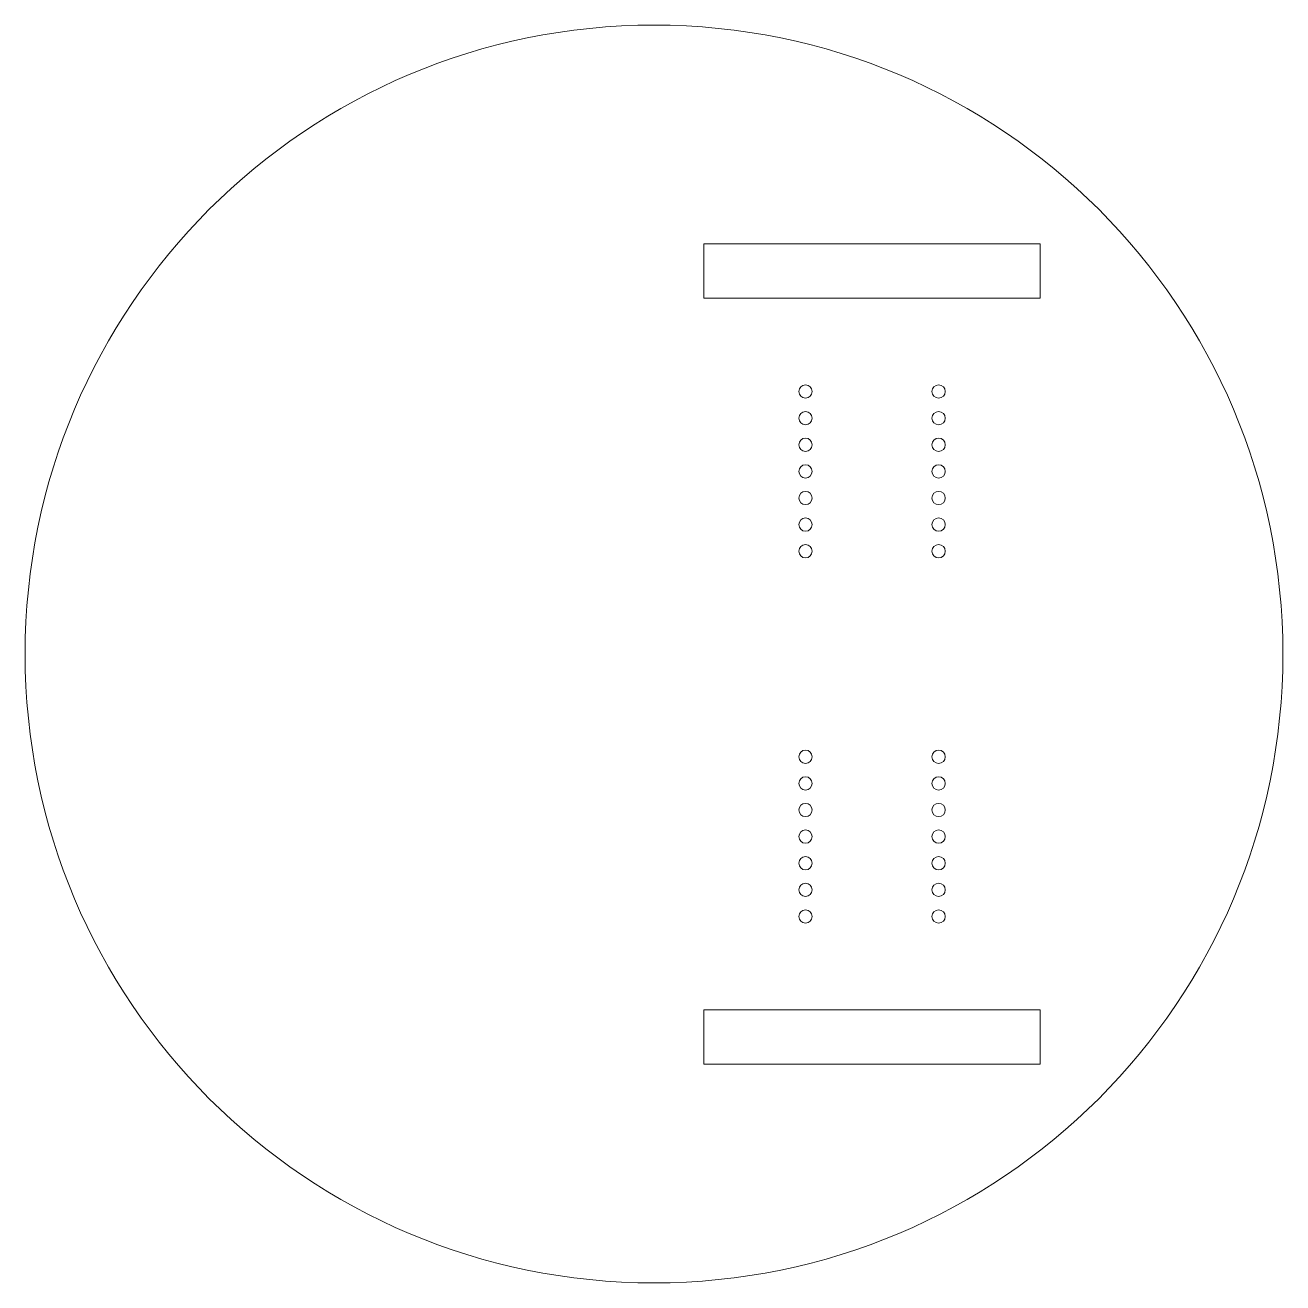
# Paper-space layout '_Top' of a CAD drawing. Header units: inches. Extents: x -5.9 to 5.9, y -5.9 to 5.9.
import ezdxf

# ---------------------------------------------------------------- set-up
doc = ezdxf.new("R2010")
doc.units = ezdxf.units.IN
doc.header["$MEASUREMENT"] = 0

psp = doc.layouts.new('_Top')

# ---------------------------------------------------------------- linework, layer by layer
at = {"color": 7, "linetype": 'Continuous', "lineweight": 15}
for p, q in [((3.628, 3.852), (0.468, 3.852)), ((0.468, 3.852), (0.468, 3.342)), ((3.628, 3.342), (3.628, 3.852)), ((0.468, 3.342), (3.628, 3.342)), ((3.628, -3.342), (0.468, -3.342)), ((0.468, -3.342), (0.468, -3.852)), ((3.628, -3.852), (3.628, -3.342)), ((0.468, -3.852), (3.628, -3.852))]:
    psp.add_line(p, q, dxfattribs=at)
for centre, radius in [((0, 0), 5.906), ((1.423, 2.465), 0.0625), ((2.673, 2.465), 0.0625), ((1.423, 2.215), 0.0625), ((2.673, 2.215), 0.0625), ((1.423, 1.965), 0.0625), ((2.673, 1.965), 0.0625), ((1.423, 1.715), 0.0625), ((2.673, 1.715), 0.0625), ((1.423, 1.465), 0.0625), ((2.673, 1.465), 0.0625), ((1.423, 1.215), 0.0625), ((2.673, 1.215), 0.0625), ((1.423, 0.965), 0.0625), ((2.673, 0.965), 0.0625), ((1.423, -0.965), 0.0625), ((2.673, -0.965), 0.0625), ((1.423, -1.215), 0.0625), ((2.673, -1.215), 0.0625), ((1.423, -1.465), 0.0625), ((2.673, -1.465), 0.0625), ((1.423, -1.715), 0.0625), ((2.673, -1.715), 0.0625), ((1.423, -1.965), 0.0625), ((2.673, -1.965), 0.0625), ((1.423, -2.215), 0.0625), ((2.673, -2.215), 0.0625), ((1.423, -2.465), 0.0625), ((2.673, -2.465), 0.0625)]:
    psp.add_circle(centre, radius, dxfattribs=at)

doc.saveas('drawing.dxf')
